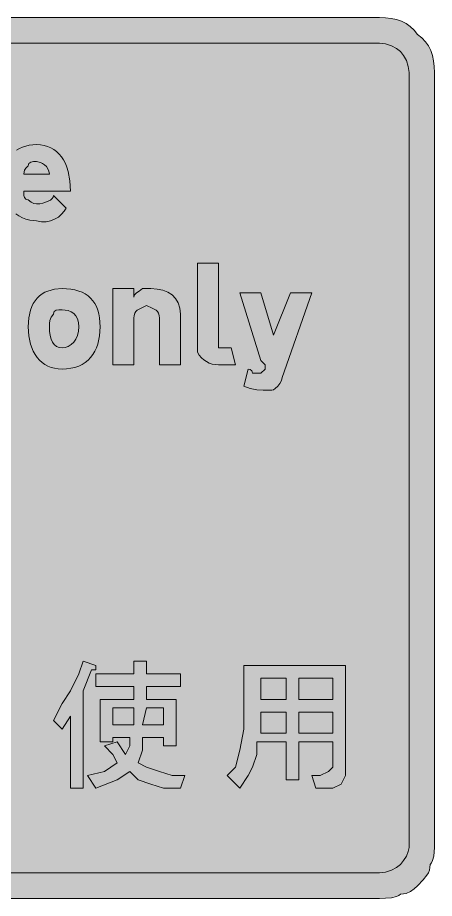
# Model space of a CAD drawing. Header units: metres. Extents: x 122 to 446, y 11 to 260.
# Drawn here: x 327.7 to 445.9, y 10.8 to 260.4 of the extents above; entities that cross this region are included whole.
import ezdxf

# ---------------------------------------------------------------- set-up
doc = ezdxf.new("R2010")
doc.units = ezdxf.units.M
doc.layers.add('FILL_BLACK_000000', color=7, linetype='Continuous', true_color=0x000000)
doc.layers.add('FILL_WHITE_FFFFFF', color=7, linetype='Continuous', true_color=0xffffff)

msp = doc.modelspace()

# ---------------------------------------------------------------- hatches: boundary and pattern name
at = {"layer": 'FILL_BLACK_000000', "true_color": 0x000000}
h = msp.add_hatch(color=7, dxfattribs=at)
h.dxf.hatch_style = 1
h.paths.add_polyline_path([(430.29, 260.4), (432.03, 260.34), (433.67, 260.16), (435.18, 259.83), (436.59, 259.35), (437.88, 258.7), (439.06, 257.87), (440.13, 256.84), (441.09, 255.6), (442.33, 254.64), (443.36, 253.57), (444.19, 252.39), (444.84, 251.1), (445.32, 249.69), (445.65, 248.17), (445.83, 246.54), (445.89, 244.8), (445.89, 25.2), (445.74, 22.8), (445.38, 21.49), (445.09, 20.9), (444.69, 20.4), (444.63, 19.55), (444.46, 18.79), (444.18, 18.08), (443.79, 17.4), (442.67, 16.01), (441.09, 14.4), (440.17, 13.52), (439.14, 12.75), (437.88, 12.21), (437.14, 12.05), (436.29, 12), (435.79, 11.6), (435.18, 11.31), (433.74, 10.95), (432.07, 10.82), (430.29, 10.8), (137.49, 10.8), (136.14, 10.86), (134.79, 11.02), (133.44, 11.31), (132.09, 11.7), (130.74, 12.21), (129.39, 12.82), (126.69, 14.4), (124.93, 17.1), (123.39, 19.8), (122.78, 21.15), (122.3, 22.5), (122, 23.85), (121.89, 25.2), (121.89, 244.8), (121.97, 246.36), (122.22, 247.88), (122.61, 249.36), (123.15, 250.78), (123.82, 252.14), (124.61, 253.43), (125.52, 254.63), (126.54, 255.75), (127.66, 256.77), (128.86, 257.68), (130.15, 258.47), (131.51, 259.14), (132.93, 259.68), (134.41, 260.07), (135.93, 260.32), (137.49, 260.4), (430.29, 260.4)])
h = msp.add_hatch(color=7, dxfattribs=at)
h.dxf.hatch_style = 1
h.paths.add_polyline_path([(329.49, 210), (329.64, 209.4), (330, 208.99), (330.29, 208.85), (330.69, 208.8), (331.57, 208.11), (332.34, 207.75), (333.09, 207.6), (333.99, 207.65), (334.85, 207.81), (336.39, 208.35), (337, 208.71), (337.48, 209.12), (337.78, 209.55), (337.89, 210), (341.49, 206.4), (340.93, 205.51), (340.18, 204.66), (339.25, 203.89), (338.19, 203.25), (337.01, 202.78), (335.75, 202.52), (334.44, 202.51), (333.09, 202.8), (332.14, 202.86), (331.12, 203.02), (330.07, 203.31), (329.04, 203.7), (328.06, 204.21), (327.18, 204.82), (326.45, 205.56), (325.89, 206.4), (325.1, 206.96), (324.5, 207.69), (324.08, 208.57), (323.79, 209.55), (323.53, 211.63), (323.49, 213.6), (323.66, 216.13), (324.15, 218.32), (324.51, 219.3), (324.95, 220.18), (325.46, 220.98), (326.04, 221.7), (326.69, 222.33), (327.42, 222.88), (328.2, 223.35), (329.06, 223.72), (330.95, 224.23), (333.09, 224.4), (334.19, 224.34), (335.23, 224.18), (336.2, 223.9), (337.12, 223.52), (337.98, 223.03), (338.76, 222.44), (339.49, 221.74), (340.14, 220.95), (340.72, 220.06), (341.23, 219.07), (341.67, 217.98), (342.03, 216.81), (342.52, 214.18), (342.69, 211.2), (329.49, 211.2), (329.49, 210)])
h.paths.add_polyline_path([(336.58, 216.84), (336.3, 217.57), (335.87, 218.19), (335.34, 218.7), (334.76, 219.09), (334.16, 219.37), (333.09, 219.6), (332.21, 219.58), (331.44, 219.45), (330.9, 219.09), (330.74, 218.8), (330.69, 218.4), (330, 217.69), (329.64, 217.2), (329.51, 216.71), (329.49, 216), (336.69, 216), (336.58, 216.84)], flags=16)
h = msp.add_hatch(color=7, dxfattribs=at)
h.dxf.hatch_style = 1
h.paths.add_polyline_path([(384.69, 168), (384.69, 166.8), (388.29, 166.8), (389.49, 162), (387.09, 162), (384.69, 162), (383.79, 162.06), (382.91, 162.22), (382.05, 162.51), (381.24, 162.9), (380.48, 163.41), (379.8, 164.02), (379.19, 164.76), (378.69, 165.6), (378.69, 166.8), (378.69, 190.8), (384.69, 190.8), (384.69, 168)])
h = msp.add_hatch(color=7, dxfattribs=at)
h.dxf.hatch_style = 1
h.paths.add_polyline_path([(350.42, 167.89), (350.04, 166.83), (349.57, 165.84), (349.02, 164.93), (348.39, 164.1), (347.67, 163.36), (346.87, 162.7), (345.99, 162.13), (345.01, 161.66), (343.96, 161.29), (342.82, 161.02), (341.6, 160.86), (340.29, 160.8), (339.19, 160.86), (338.15, 161.02), (337.18, 161.29), (336.26, 161.66), (335.4, 162.13), (334.62, 162.7), (333.89, 163.36), (333.24, 164.1), (332.66, 164.93), (332.15, 165.84), (331.35, 167.89), (330.86, 170.22), (330.69, 172.8), (330.86, 175.33), (331.35, 177.52), (331.71, 178.5), (332.15, 179.38), (332.66, 180.18), (333.24, 180.9), (333.89, 181.53), (334.62, 182.08), (335.4, 182.55), (336.26, 182.92), (338.15, 183.43), (340.29, 183.6), (342.82, 183.43), (343.96, 183.22), (345.01, 182.92), (345.99, 182.55), (346.87, 182.08), (347.67, 181.53), (348.39, 180.9), (349.02, 180.18), (349.57, 179.38), (350.04, 178.5), (350.42, 177.52), (350.71, 176.47), (350.92, 175.33), (351.09, 172.8), (350.92, 170.22), (350.42, 167.89)])
h.paths.add_polyline_path([(344.68, 175.07), (344.2, 175.9), (343.59, 176.55), (342.86, 177.03), (342.05, 177.36), (341.19, 177.54), (340.29, 177.6), (339.41, 177.58), (338.64, 177.45), (338.1, 177.09), (337.94, 176.8), (337.89, 176.4), (337.2, 175.5), (336.84, 174.6), (336.71, 173.7), (336.69, 172.8), (336.75, 171.51), (336.92, 170.34), (337.2, 169.32), (337.59, 168.45), (338.1, 167.75), (338.72, 167.23), (339.45, 166.91), (340.29, 166.8), (341.19, 166.91), (342.05, 167.23), (342.86, 167.75), (343.59, 168.45), (344.2, 169.32), (344.68, 170.34), (344.98, 171.51), (345.09, 172.8), (344.98, 174.04), (344.68, 175.07)], flags=16)
h = msp.add_hatch(color=7, dxfattribs=at)
h.dxf.hatch_style = 1
h.paths.add_polyline_path([(367.89, 162), (367.89, 174), (367.89, 175.2), (367.83, 175.99), (367.67, 176.61), (367.38, 177.08), (366.99, 177.45), (365.87, 178.07), (364.29, 178.8), (362.72, 178.07), (361.59, 177.45), (361.2, 177.08), (360.92, 176.61), (360.75, 175.99), (360.69, 175.2), (360.69, 162), (354.69, 162), (354.69, 183.6), (360.69, 183.6), (360.69, 181.2), (360.74, 181.6), (360.9, 181.91), (361.44, 182.4), (362.21, 182.89), (363.09, 183.6), (365.49, 183.6), (367.23, 183.49), (368.83, 183.15), (370.26, 182.59), (371.49, 181.8), (372.5, 180.79), (373.25, 179.55), (373.73, 178.09), (373.89, 176.4), (373.89, 162), (367.89, 162)])
h = msp.add_hatch(color=7, dxfattribs=at)
h.dxf.hatch_style = 1
h.paths.add_polyline_path([(402.69, 158.4), (402.5, 157.52), (402.09, 156.75), (401.49, 156), (400.78, 155.31), (400.29, 154.95), (399.8, 154.82), (399.09, 154.8), (397.29, 154.82), (395.49, 154.95), (393.69, 155.31), (391.89, 156), (393.09, 160.8), (393.69, 160.65), (394.1, 160.29), (394.24, 160), (394.29, 159.6), (396.69, 159.6), (397.89, 160.8), (397.89, 162), (396.69, 163.2), (390.69, 182.4), (396.69, 182.4), (400.29, 170.4), (405.09, 182.4), (411.09, 182.4), (402.69, 158.4)])
h = msp.add_hatch(color=7, dxfattribs=at)
h.dxf.hatch_style = 1
h.paths.add_polyline_path([(340.29, 66), (342.69, 69.6), (345.09, 74.4), (346.29, 78), (349.89, 76.8), (349.89, 75.6), (348.69, 75.6), (346.29, 69.6), (346.29, 42), (342.69, 42), (342.69, 62.4), (340.29, 58.8), (337.89, 61.2), (340.29, 66)])
h = msp.add_hatch(color=7, dxfattribs=at)
h.dxf.hatch_style = 1
h.paths.add_polyline_path([(364.29, 78), (364.29, 76.8), (364.29, 74.4), (373.89, 74.4), (373.89, 70.8), (364.29, 70.8), (364.29, 67.2), (372.69, 67.2), (372.69, 54), (369.09, 54), (369.09, 56.4), (363.09, 56.4), (363.09, 52.8), (361.89, 49.2), (364.29, 48), (367.89, 46.8), (371.49, 45.6), (375.09, 45.6), (373.89, 42), (369.09, 42), (365.49, 43.2), (361.89, 44.4), (359.49, 46.8), (355.89, 44.4), (349.89, 42), (347.49, 45.6), (352.29, 46.8), (355.89, 49.2), (354.69, 51.6), (352.29, 54), (355.89, 55.2), (358.29, 51.6), (359.49, 54), (359.49, 56.4), (354.69, 56.4), (354.69, 55.2), (351.09, 55.2), (351.09, 67.2), (360.69, 67.2), (360.69, 70.8), (349.89, 70.8), (349.89, 74.4), (360.69, 74.4), (360.69, 78), (364.29, 78)])
h.paths.add_polyline_path([(369.09, 64.8), (364.29, 64.8), (363.09, 60), (369.09, 60), (369.09, 64.8)], flags=16)
h.paths.add_polyline_path([(360.69, 64.8), (354.69, 64.8), (354.69, 60), (360.69, 60), (360.69, 64.8)], flags=16)
h = msp.add_hatch(color=7, dxfattribs=at)
h.dxf.hatch_style = 1
h.paths.add_polyline_path([(417.09, 42), (414.69, 42), (412.29, 42), (411.09, 45.6), (413.49, 45.6), (415.89, 46.8), (417.09, 48), (417.09, 49.2), (417.09, 55.2), (407.49, 55.2), (407.49, 44.4), (403.89, 44.4), (403.89, 55.2), (395.49, 55.2), (395.49, 51.6), (394.29, 48), (393.09, 45.6), (390.69, 42), (387.09, 45.6), (389.49, 48), (390.69, 52.8), (391.89, 58.8), (391.89, 66), (391.89, 76.8), (420.69, 76.8), (420.69, 48), (420.69, 45.6), (419.49, 43.2), (417.09, 42)])
h.paths.add_polyline_path([(403.89, 67.2), (403.89, 73.2), (396.69, 73.2), (396.69, 67.2), (403.89, 67.2)], flags=16)
h.paths.add_polyline_path([(403.89, 57.6), (403.89, 63.6), (396.69, 63.6), (396.69, 57.6), (403.89, 57.6)], flags=16)
h.paths.add_polyline_path([(407.49, 73.2), (407.49, 67.2), (417.09, 67.2), (417.09, 73.2), (407.49, 73.2)], flags=16)
h.paths.add_polyline_path([(417.09, 63.6), (407.49, 63.6), (407.49, 57.6), (417.09, 57.6), (417.09, 63.6)], flags=16)
at = {"layer": 'FILL_WHITE_FFFFFF', "true_color": 0xffffff}
h = msp.add_hatch(color=7, dxfattribs=at)
h.dxf.hatch_style = 1
h.paths.add_polyline_path([(430.29, 253.2), (432.07, 252.99), (433.74, 252.45), (435.18, 251.68), (436.29, 250.8), (437.17, 249.69), (437.94, 248.25), (438.48, 246.58), (438.69, 244.8), (438.69, 25.2), (438.48, 24.11), (437.94, 22.8), (437.17, 21.49), (436.29, 20.4), (435.18, 19.52), (433.74, 18.75), (432.07, 18.21), (430.29, 18), (137.49, 18), (136.78, 18.02), (136.29, 18.15), (135.8, 18.51), (135.09, 19.2), (134.21, 19.22), (133.44, 19.35), (132.9, 19.71), (132.74, 20), (132.69, 20.4), (130.29, 22.8), (130.29, 25.2), (130.29, 244.8), (130.33, 246.58), (130.59, 248.25), (130.88, 249.01), (131.3, 249.69), (131.9, 250.3), (132.69, 250.8), (133.78, 251.68), (135.09, 252.45), (136.4, 252.99), (137.49, 253.2), (430.29, 253.2)])

# ---------------------------------------------------------------- linework, layer by layer
at = {"layer": 'FILL_BLACK_000000', "lineweight": 0, "true_color": 0x000000}
for points in [[(137.49, 260.4), (430.29, 260.4), (432.03, 260.34), (433.67, 260.16), (435.18, 259.83), (436.59, 259.35), (437.88, 258.7), (439.06, 257.87), (440.13, 256.84), (441.09, 255.6), (442.33, 254.64), (443.36, 253.57), (444.19, 252.39), (444.84, 251.1), (445.32, 249.69), (445.65, 248.17), (445.83, 246.54), (445.89, 244.8), (445.89, 25.2), (445.74, 22.8), (445.38, 21.49), (445.09, 20.9), (444.69, 20.4), (444.63, 19.55), (444.46, 18.79), (444.18, 18.08), (443.79, 17.4), (442.67, 16.01), (441.09, 14.4), (440.17, 13.52), (439.14, 12.75), (437.88, 12.21), (437.14, 12.05), (436.29, 12), (435.79, 11.6), (435.18, 11.31), (433.74, 10.95), (432.07, 10.82), (430.29, 10.8), (137.49, 10.8)], [(327.42, 222.88), (328.2, 223.35), (329.06, 223.72), (330.95, 224.23), (333.09, 224.4), (334.19, 224.34), (335.23, 224.18), (336.2, 223.9), (337.12, 223.52), (337.98, 223.03), (338.76, 222.44), (339.49, 221.74), (340.14, 220.95), (340.72, 220.06), (341.23, 219.07), (341.67, 217.98), (342.03, 216.81), (342.52, 214.18), (342.69, 211.2), (329.49, 211.2), (329.49, 210), (329.64, 209.4), (330, 208.99), (330.29, 208.85), (330.69, 208.8), (331.57, 208.11), (332.34, 207.75), (333.09, 207.6), (333.99, 207.65), (334.85, 207.81), (336.39, 208.35), (337, 208.71), (337.48, 209.12), (337.78, 209.55), (337.89, 210), (341.49, 206.4), (340.93, 205.51), (340.18, 204.66), (339.25, 203.89), (338.19, 203.25), (337.01, 202.78), (335.75, 202.52), (334.44, 202.51), (333.09, 202.8), (332.14, 202.86), (331.12, 203.02), (330.07, 203.31), (329.04, 203.7), (328.06, 204.21), (327.18, 204.82)]]:
    msp.add_lwpolyline(points, dxfattribs=at)
for points in [[(336.58, 216.84), (336.3, 217.57), (335.87, 218.19), (335.34, 218.7), (334.76, 219.09), (334.16, 219.37), (333.09, 219.6), (332.21, 219.58), (331.44, 219.45), (330.9, 219.09), (330.74, 218.8), (330.69, 218.4), (330, 217.69), (329.64, 217.2), (329.51, 216.71), (329.49, 216), (336.69, 216)], [(384.69, 168), (384.69, 166.8), (388.29, 166.8), (389.49, 162), (387.09, 162), (384.69, 162), (383.79, 162.06), (382.91, 162.22), (382.05, 162.51), (381.24, 162.9), (380.48, 163.41), (379.8, 164.02), (379.19, 164.76), (378.69, 165.6), (378.69, 166.8), (378.69, 190.8), (384.69, 190.8)], [(350.42, 167.89), (350.04, 166.83), (349.57, 165.84), (349.02, 164.93), (348.39, 164.1), (347.67, 163.36), (346.87, 162.7), (345.99, 162.13), (345.01, 161.66), (343.96, 161.29), (342.82, 161.02), (341.6, 160.86), (340.29, 160.8), (339.19, 160.86), (338.15, 161.02), (337.18, 161.29), (336.26, 161.66), (335.4, 162.13), (334.62, 162.7), (333.89, 163.36), (333.24, 164.1), (332.66, 164.93), (332.15, 165.84), (331.35, 167.89), (330.86, 170.22), (330.69, 172.8), (330.86, 175.33), (331.35, 177.52), (331.71, 178.5), (332.15, 179.38), (332.66, 180.18), (333.24, 180.9), (333.89, 181.53), (334.62, 182.08), (335.4, 182.55), (336.26, 182.92), (338.15, 183.43), (340.29, 183.6), (342.82, 183.43), (343.96, 183.22), (345.01, 182.92), (345.99, 182.55), (346.87, 182.08), (347.67, 181.53), (348.39, 180.9), (349.02, 180.18), (349.57, 179.38), (350.04, 178.5), (350.42, 177.52), (350.71, 176.47), (350.92, 175.33), (351.09, 172.8), (350.92, 170.22)], [(367.89, 162), (367.89, 174), (367.89, 175.2), (367.83, 175.99), (367.67, 176.61), (367.38, 177.08), (366.99, 177.45), (365.87, 178.07), (364.29, 178.8), (362.72, 178.07), (361.59, 177.45), (361.2, 177.08), (360.92, 176.61), (360.75, 175.99), (360.69, 175.2), (360.69, 162), (354.69, 162), (354.69, 183.6), (360.69, 183.6), (360.69, 181.2), (360.74, 181.6), (360.9, 181.91), (361.44, 182.4), (362.21, 182.89), (363.09, 183.6), (365.49, 183.6), (367.23, 183.49), (368.83, 183.15), (370.26, 182.59), (371.49, 181.8), (372.5, 180.79), (373.25, 179.55), (373.73, 178.09), (373.89, 176.4), (373.89, 162)], [(402.69, 158.4), (402.5, 157.52), (402.09, 156.75), (401.49, 156), (400.78, 155.31), (400.29, 154.95), (399.8, 154.82), (399.09, 154.8), (397.29, 154.82), (395.49, 154.95), (393.69, 155.31), (391.89, 156), (393.09, 160.8), (393.69, 160.65), (394.1, 160.29), (394.24, 160), (394.29, 159.6), (396.69, 159.6), (397.89, 160.8), (397.89, 162), (396.69, 163.2), (390.69, 182.4), (396.69, 182.4), (400.29, 170.4), (405.09, 182.4), (411.09, 182.4)], [(344.68, 175.07), (344.2, 175.9), (343.59, 176.55), (342.86, 177.03), (342.05, 177.36), (341.19, 177.54), (340.29, 177.6), (339.41, 177.58), (338.64, 177.45), (338.1, 177.09), (337.94, 176.8), (337.89, 176.4), (337.2, 175.5), (336.84, 174.6), (336.71, 173.7), (336.69, 172.8), (336.75, 171.51), (336.92, 170.34), (337.2, 169.32), (337.59, 168.45), (338.1, 167.75), (338.72, 167.23), (339.45, 166.91), (340.29, 166.8), (341.19, 166.91), (342.05, 167.23), (342.86, 167.75), (343.59, 168.45), (344.2, 169.32), (344.68, 170.34), (344.98, 171.51), (345.09, 172.8), (344.98, 174.04)], [(340.29, 66), (342.69, 69.6), (345.09, 74.4), (346.29, 78), (349.89, 76.8), (349.89, 75.6), (348.69, 75.6), (346.29, 69.6), (346.29, 42), (342.69, 42), (342.69, 62.4), (340.29, 58.8), (337.89, 61.2)], [(364.29, 78), (364.29, 76.8), (364.29, 74.4), (373.89, 74.4), (373.89, 70.8), (364.29, 70.8), (364.29, 67.2), (372.69, 67.2), (372.69, 54), (369.09, 54), (369.09, 56.4), (363.09, 56.4), (363.09, 52.8), (361.89, 49.2), (364.29, 48), (367.89, 46.8), (371.49, 45.6), (375.09, 45.6), (373.89, 42), (369.09, 42), (365.49, 43.2), (361.89, 44.4), (359.49, 46.8), (355.89, 44.4), (349.89, 42), (347.49, 45.6), (352.29, 46.8), (355.89, 49.2), (354.69, 51.6), (352.29, 54), (355.89, 55.2), (358.29, 51.6), (359.49, 54), (359.49, 56.4), (354.69, 56.4), (354.69, 55.2), (351.09, 55.2), (351.09, 67.2), (360.69, 67.2), (360.69, 70.8), (349.89, 70.8), (349.89, 74.4), (360.69, 74.4), (360.69, 78)], [(417.09, 42), (414.69, 42), (412.29, 42), (411.09, 45.6), (413.49, 45.6), (415.89, 46.8), (417.09, 48), (417.09, 49.2), (417.09, 55.2), (407.49, 55.2), (407.49, 44.4), (403.89, 44.4), (403.89, 55.2), (395.49, 55.2), (395.49, 51.6), (394.29, 48), (393.09, 45.6), (390.69, 42), (387.09, 45.6), (389.49, 48), (390.69, 52.8), (391.89, 58.8), (391.89, 66), (391.89, 76.8), (420.69, 76.8), (420.69, 48), (420.69, 45.6), (419.49, 43.2)], [(403.89, 67.2), (403.89, 73.2), (396.69, 73.2), (396.69, 67.2)], [(407.49, 73.2), (407.49, 67.2), (417.09, 67.2), (417.09, 73.2)], [(360.69, 64.8), (354.69, 64.8), (354.69, 60), (360.69, 60)], [(369.09, 64.8), (364.29, 64.8), (363.09, 60), (369.09, 60)], [(403.89, 57.6), (403.89, 63.6), (396.69, 63.6), (396.69, 57.6)], [(417.09, 63.6), (407.49, 63.6), (407.49, 57.6), (417.09, 57.6)]]:
    msp.add_lwpolyline(points, close=True, dxfattribs=at)
at = {"layer": 'FILL_WHITE_FFFFFF', "lineweight": 0, "true_color": 0x000000}
msp.add_lwpolyline([(137.49, 253.2), (430.29, 253.2), (432.07, 252.99), (433.74, 252.45), (435.18, 251.68), (436.29, 250.8), (437.17, 249.69), (437.94, 248.25), (438.48, 246.58), (438.69, 244.8), (438.69, 25.2), (438.48, 24.11), (437.94, 22.8), (437.17, 21.49), (436.29, 20.4), (435.18, 19.52), (433.74, 18.75), (432.07, 18.21), (430.29, 18), (137.49, 18)], dxfattribs=at)

doc.saveas('drawing.dxf')
